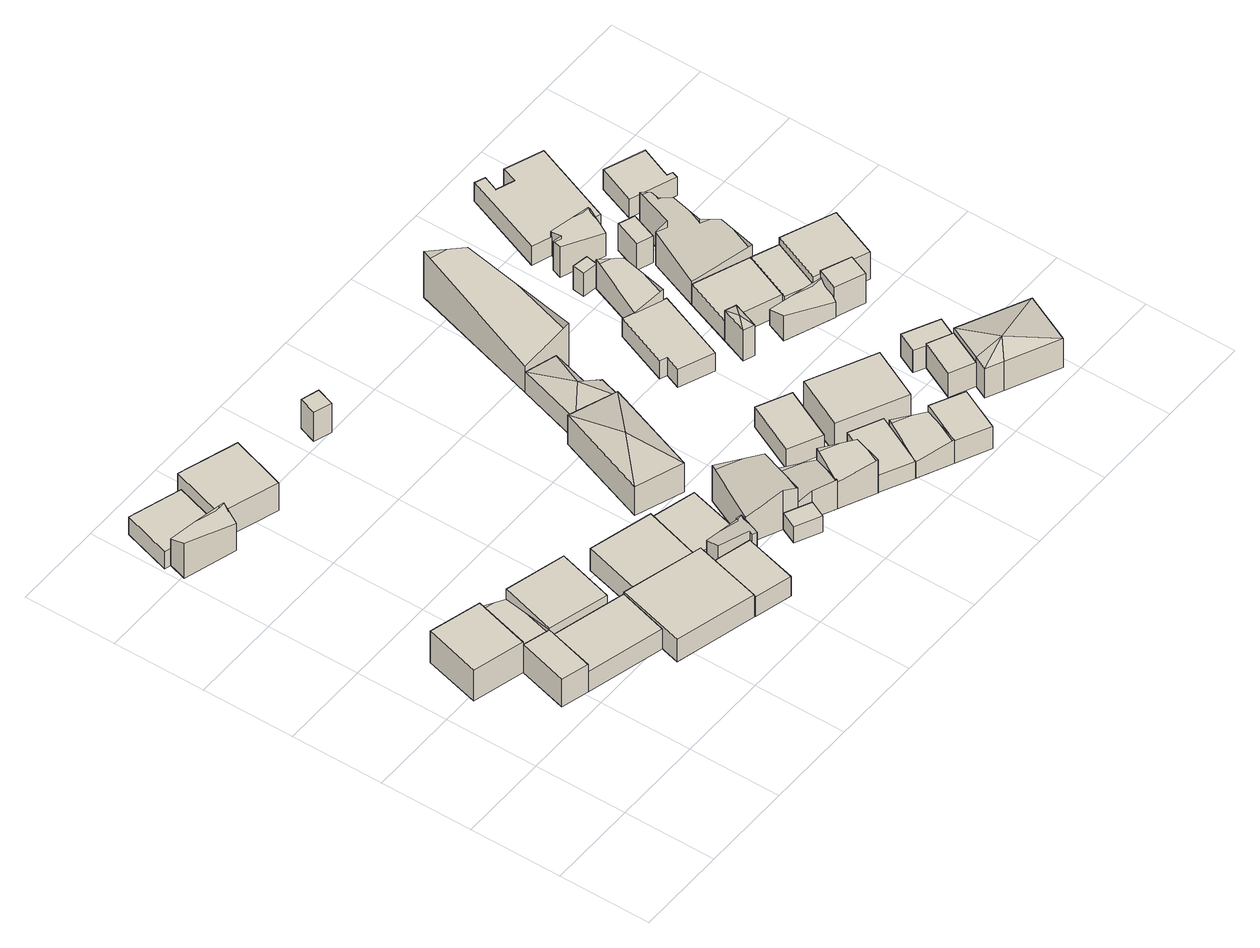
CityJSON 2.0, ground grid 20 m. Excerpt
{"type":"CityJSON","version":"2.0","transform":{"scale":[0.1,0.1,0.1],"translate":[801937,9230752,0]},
"CityObjects":{
"building1":{"type":"Building","attributes":{"Building Type":"Residential","Roof Shape":"shed","Roof Material":"Clay Tile Shingle","Roof Material Code":3,"Roof Direction":"northwest","Building Height":7.88,"Roof Slope":13.3,"Footprint Area":144.54,"Solar PV Capacity Low":18.1,"Solar PV Capacity High":23.77,"Solar Annual Energy Low":26096,"Solar Annual Energy High":34393,"Suitable PV Area":108.05},"geometry":[{"type":"MultiSurface","lod":"2.2","boundaries":[[[0,1,2,3]],[[3,2,4,5]],[[2,1,6,4]],[[1,0,7,6]],[[0,3,5,7]],[[5,4,6,7]]]}]},
"building2":{"type":"Building","attributes":{"Building Type":"Residential","Roof Shape":"shed","Roof Material":"Concrete Aluminum Tile","Roof Material Code":2,"Roof Direction":"northwest","Building Height":7.07,"Roof Slope":13.1,"Footprint Area":67.98,"Solar PV Capacity Low":8.51,"Solar PV Capacity High":11.18,"Solar Annual Energy Low":12274,"Solar Annual Energy High":16176,"Suitable PV Area":50.82},"geometry":[{"type":"MultiSurface","lod":"2.2","boundaries":[[[2,8,9,10]],[[10,9,11,12]],[[9,8,13,11]],[[8,2,14,13]],[[2,10,12,14]],[[12,11,13,14]]]}]},
"building3":{"type":"Building","attributes":{"Building Type":"Residential","Roof Shape":"gable","Roof Material":"Concrete Aluminum Tile","Roof Material Code":2,"Roof Direction":"northwest","Building Height":5.21,"Roof Slope":33.5,"Footprint Area":76.04,"Solar PV Capacity Low":9.52,"Solar PV Capacity High":12.5,"Solar Annual Energy Low":13728,"Solar Annual Energy High":18093,"Suitable PV Area":56.84},"geometry":[{"type":"MultiSurface","lod":"2.2","boundaries":[[[3,2,10,15]],[[15,10,16,17]],[[10,2,18,16]],[[2,3,19,18]],[[3,15,17,19]],[[17,16,18,19]]]}]},
"building4":{"type":"Building","attributes":{"Building Type":"Residential","Roof Shape":"gable","Roof Material":"Concrete Glazed Tile","Roof Material Code":1,"Roof Direction":"northwest","Building Height":6.95,"Roof Slope":34.7,"Footprint Area":46.99,"Solar PV Capacity Low":5.88,"Solar PV Capacity High":7.73,"Solar Annual Energy Low":8484,"Solar Annual Energy High":11182,"Suitable PV Area":35.13},"geometry":[{"type":"MultiSurface","lod":"2.2","boundaries":[[[20,21,22,23,24,25]],[[25,24,26,27]],[[24,23,28,26]],[[23,22,29,28]],[[22,21,30,29]],[[21,20,31,30]],[[20,25,27,31]],[[26,28,29,30,31,27]]]}]},
"building5":{"type":"Building","attributes":{"Building Type":"Residential","Roof Shape":"shed","Roof Material":"Concrete Aluminum Tile","Roof Material Code":2,"Roof Direction":"northwest","Building Height":5.07,"Roof Slope":13.3,"Footprint Area":194.7,"Solar PV Capacity Low":24.38,"Solar PV Capacity High":32.02,"Solar Annual Energy Low":35153,"Solar Annual Energy High":46328,"Suitable PV Area":145.54},"geometry":[{"type":"MultiSurface","lod":"2.2","boundaries":[[[10,9,32,33]],[[33,32,34,35]],[[32,9,36,34]],[[9,10,37,36]],[[10,33,35,37]],[[35,34,36,37]]]}]},
"building6":{"type":"Building","attributes":{"Building Type":"Residential","Roof Shape":"shed","Roof Material":"Concrete Glazed Tile","Roof Material Code":1,"Roof Direction":"northwest","Building Height":4.3,"Roof Slope":12.8,"Footprint Area":129.09,"Solar PV Capacity Low":16.16,"Solar PV Capacity High":21.23,"Solar Annual Energy Low":23306,"Solar Annual Energy High":30716,"Suitable PV Area":96.5},"geometry":[{"type":"MultiSurface","lod":"2.2","boundaries":[[[38,39,22,21,40,41]],[[41,40,42,43]],[[40,21,44,42]],[[21,22,45,44]],[[22,39,46,45]],[[39,38,47,46]],[[38,41,43,47]],[[43,42,44,45,46,47]]]}]},
"building7":{"type":"Building","attributes":{"Building Type":"Residential","Roof Shape":"shed","Roof Material":"Concrete Aluminum Tile","Roof Material Code":2,"Roof Direction":"northwest","Building Height":7.4,"Roof Slope":12.8,"Footprint Area":169.4,"Solar PV Capacity Low":21.21,"Solar PV Capacity High":27.86,"Solar Annual Energy Low":30584,"Solar Annual Energy High":40307,"Suitable PV Area":126.63},"geometry":[{"type":"MultiSurface","lod":"2.2","boundaries":[[[15,10,48,49]],[[49,48,50,51]],[[48,10,52,50]],[[10,15,53,52]],[[15,49,51,53]],[[51,50,52,53]]]}]},
"building8":{"type":"Building","attributes":{"Building Type":"Residential","Roof Shape":"flat","Roof Material":"Clay Tile Shingle","Roof Material Code":3,"Roof Direction":"northwest","Building Height":7.05,"Roof Slope":12.2,"Footprint Area":169.69,"Solar PV Capacity Low":21.25,"Solar PV Capacity High":27.91,"Solar Annual Energy Low":30637,"Solar Annual Energy High":40377,"Suitable PV Area":126.85},"geometry":[{"type":"MultiSurface","lod":"2.2","boundaries":[[[54,20,25,55,56]],[[56,55,57,58]],[[55,25,59,57]],[[25,20,60,59]],[[20,54,61,60]],[[54,56,58,61]],[[58,57,59,60,61]]]}]},
"building9":{"type":"Building","attributes":{"Building Type":"Residential","Roof Shape":"flat","Roof Material":"Concrete Aluminum Tile","Roof Material Code":2,"Roof Direction":"northwest","Building Height":5.84,"Roof Slope":7.5,"Footprint Area":275.67,"Solar PV Capacity Low":34.52,"Solar PV Capacity High":45.33,"Solar Annual Energy Low":49770,"Solar Annual Energy High":65593,"Suitable PV Area":206.06},"geometry":[{"type":"MultiSurface","lod":"2.2","boundaries":[[[33,62,63,64]],[[64,63,65,66]],[[63,62,67,65]],[[62,33,68,67]],[[33,64,66,68]],[[66,65,67,68]]]}]},
"building10":{"type":"Building","attributes":{"Building Type":"Residential","Roof Shape":"shed","Roof Material":"Concrete Glazed Tile","Roof Material Code":1,"Roof Direction":"northwest","Building Height":5.33,"Roof Slope":12.7,"Footprint Area":177.33,"Solar PV Capacity Low":22.2,"Solar PV Capacity High":29.16,"Solar Annual Energy Low":32016,"Solar Annual Energy High":42194,"Suitable PV Area":132.55},"geometry":[{"type":"MultiSurface","lod":"2.2","boundaries":[[[69,70,71,72]],[[72,71,73,74]],[[71,70,75,73]],[[70,69,76,75]],[[69,72,74,76]],[[74,73,75,76]]]}]},
"building11":{"type":"Building","attributes":{"Building Type":"Residential","Roof Shape":"flat","Roof Material":"Concrete Glazed Tile","Roof Material Code":1,"Roof Direction":"northwest","Building Height":5.01,"Roof Slope":11.5,"Footprint Area":98.52,"Solar PV Capacity Low":12.33,"Solar PV Capacity High":16.2,"Solar Annual Energy Low":17787,"Solar Annual Energy High":23441,"Suitable PV Area":73.64},"geometry":[{"type":"MultiSurface","lod":"2.2","boundaries":[[[77,78,79,80,81,82]],[[82,81,83,84]],[[81,80,85,83]],[[80,79,86,85]],[[79,78,87,86]],[[78,77,88,87]],[[77,82,84,88]],[[84,83,85,86,87,88]]]}]},
"building12":{"type":"Building","attributes":{"Building Type":"Residential","Roof Shape":"gable","Roof Material":"Concrete Glazed Tile","Roof Material Code":1,"Roof Direction":"northwest","Building Height":6.88,"Roof Slope":26.4,"Footprint Area":31.28,"Solar PV Capacity Low":3.92,"Solar PV Capacity High":5.14,"Solar Annual Energy Low":5648,"Solar Annual Energy High":7444,"Suitable PV Area":23.38},"geometry":[{"type":"MultiSurface","lod":"2.2","boundaries":[[[89,90,91,77,82,81,92,93]],[[93,92,94,95]],[[92,81,96,94]],[[81,82,97,96]],[[82,77,98,97]],[[77,91,99,98]],[[91,90,100,99]],[[90,89,101,100]],[[89,93,95,101]],[[95,94,96,97,98,99,100,101]]]}]},
"building13":{"type":"Building","attributes":{"Building Type":"Residential","Roof Shape":"flat","Roof Material":"Concrete Aluminum Tile","Roof Material Code":2,"Roof Direction":"northwest","Building Height":4.61,"Roof Slope":9.3,"Footprint Area":127.18,"Solar PV Capacity Low":15.92,"Solar PV Capacity High":20.91,"Solar Annual Energy Low":22961,"Solar Annual Energy High":30261,"Suitable PV Area":95.07},"geometry":[{"type":"MultiSurface","lod":"2.2","boundaries":[[[72,71,91,90,89,102]],[[102,89,103,104]],[[89,90,105,103]],[[90,91,106,105]],[[91,71,107,106]],[[71,72,108,107]],[[72,102,104,108]],[[104,103,105,106,107,108]]]}]},
"building14":{"type":"Building","attributes":{"Building Type":"Residential","Roof Shape":"flat","Roof Material":"Concrete Glazed Tile","Roof Material Code":1,"Roof Direction":"northwest","Building Height":7.5,"Roof Slope":10.4,"Footprint Area":16.03,"Solar PV Capacity Low":2.01,"Solar PV Capacity High":2.64,"Solar Annual Energy Low":2894,"Solar Annual Energy High":3814,"Suitable PV Area":11.98},"geometry":[{"type":"MultiSurface","lod":"2.2","boundaries":[[[109,110,111,112]],[[112,111,113,114]],[[111,110,115,113]],[[110,109,116,115]],[[109,112,114,116]],[[114,113,115,116]]]}]},
"building15":{"type":"Building","attributes":{"Building Type":"Residential","Roof Shape":"flat","Roof Material":"Concrete Aluminum Tile","Roof Material Code":2,"Roof Direction":"northwest","Building Height":4.23,"Roof Slope":12.6,"Footprint Area":23.89,"Solar PV Capacity Low":2.99,"Solar PV Capacity High":3.93,"Solar Annual Energy Low":4313,"Solar Annual Energy High":5684,"Suitable PV Area":17.86},"geometry":[{"type":"MultiSurface","lod":"2.2","boundaries":[[[117,118,119,120,121]],[[121,120,122,123]],[[120,119,124,122]],[[119,118,125,124]],[[118,117,126,125]],[[117,121,123,126]],[[123,122,124,125,126]]]}]},
"building16":{"type":"Building","attributes":{"Building Type":"Residential","Roof Shape":"gable","Roof Material":"Concrete Aluminum Tile","Roof Material Code":2,"Roof Direction":"northwest","Building Height":6.86,"Roof Slope":26.5,"Footprint Area":135.53,"Solar PV Capacity Low":16.97,"Solar PV Capacity High":22.29,"Solar Annual Energy Low":24469,"Solar Annual Energy High":32248,"Suitable PV Area":101.31},"geometry":[{"type":"MultiSurface","lod":"2.2","boundaries":[[[127,128,119,118,129]],[[129,118,130,131]],[[118,119,132,130]],[[119,128,133,132]],[[128,127,134,133]],[[127,129,131,134]],[[131,130,132,133,134]]]}]},
"building17":{"type":"Building","attributes":{"Building Type":"Residential","Roof Shape":"hip","Roof Material":"Concrete Aluminum Tile","Roof Material Code":2,"Roof Direction":"northwest","Building Height":7.53,"Roof Slope":29.1,"Footprint Area":236.61,"Solar PV Capacity Low":29.62,"Solar PV Capacity High":38.91,"Solar Annual Energy Low":42718,"Solar Annual Energy High":56299,"Suitable PV Area":176.86},"geometry":[{"type":"MultiSurface","lod":"2.2","boundaries":[[[135,136,137,138]],[[138,137,139,140]],[[137,136,141,139]],[[136,135,142,141]],[[135,138,140,142]],[[140,139,143]],[[139,141,143]],[[141,142,143]],[[142,140,143]]]}]},
"building18":{"type":"Building","attributes":{"Building Type":"Residential","Roof Shape":"gable","Roof Material":"Concrete Aluminum Tile","Roof Material Code":2,"Roof Direction":"northwest","Building Height":5.52,"Roof Slope":32.7,"Footprint Area":63.44,"Solar PV Capacity Low":7.94,"Solar PV Capacity High":10.43,"Solar Annual Energy Low":11454,"Solar Annual Energy High":15095,"Suitable PV Area":47.42},"geometry":[{"type":"MultiSurface","lod":"2.2","boundaries":[[[144,118,117,145,146]],[[146,145,147,148]],[[145,117,149,147]],[[117,118,150,149]],[[118,144,151,150]],[[144,146,148,151]],[[148,147,149,150,151]]]}]},
"building19":{"type":"Building","attributes":{"Building Type":"Residential","Roof Shape":"gable","Roof Material":"Concrete Aluminum Tile","Roof Material Code":2,"Roof Direction":"northwest","Building Height":6.83,"Roof Slope":29.4,"Footprint Area":65.85,"Solar PV Capacity Low":8.24,"Solar PV Capacity High":10.83,"Solar Annual Energy Low":11888,"Solar Annual Energy High":15667,"Suitable PV Area":49.22},"geometry":[{"type":"MultiSurface","lod":"2.2","boundaries":[[[146,145,152,153]],[[153,152,154,155]],[[152,145,156,154]],[[145,146,157,156]],[[146,153,155,157]],[[155,154,156,157]]]}]},
"building20":{"type":"Building","attributes":{"Building Type":"Residential","Roof Shape":"hip","Roof Material":"Concrete Aluminum Tile","Roof Material Code":2,"Roof Direction":"northwest","Building Height":5.35,"Roof Slope":23.7,"Footprint Area":123.39,"Solar PV Capacity Low":15.45,"Solar PV Capacity High":20.29,"Solar Annual Energy Low":22277,"Solar Annual Energy High":29360,"Suitable PV Area":92.23},"geometry":[{"type":"MultiSurface","lod":"2.2","boundaries":[[[158,159,160,161,162,163]],[[163,162,164,165]],[[162,161,166,164]],[[161,160,167,166]],[[160,159,168,167]],[[159,158,169,168]],[[158,163,165,169]],[[165,164,170]],[[164,166,170]],[[166,167,170]],[[167,168,170]],[[168,169,170]],[[169,165,170]]]}]},
"building21":{"type":"Building","attributes":{"Building Type":"Residential","Roof Shape":"shed","Roof Material":"Concrete Aluminum Tile","Roof Material Code":2,"Roof Direction":"northwest","Building Height":4.38,"Roof Slope":17.8,"Footprint Area":91.91,"Solar PV Capacity Low":11.51,"Solar PV Capacity High":15.12,"Solar Annual Energy Low":16594,"Solar Annual Energy High":21870,"Suitable PV Area":68.7},"geometry":[{"type":"MultiSurface","lod":"2.2","boundaries":[[[171,172,173,174]],[[174,173,175,176]],[[173,172,177,175]],[[172,171,178,177]],[[171,174,176,178]],[[176,175,177,178]]]}]},
"building22":{"type":"Building","attributes":{"Building Type":"Residential","Roof Shape":"shed","Roof Material":"Concrete Aluminum Tile","Roof Material Code":2,"Roof Direction":"northwest","Building Height":4.92,"Roof Slope":13.8,"Footprint Area":94.2,"Solar PV Capacity Low":11.79,"Solar PV Capacity High":15.49,"Solar Annual Energy Low":17007,"Solar Annual Energy High":22414,"Suitable PV Area":70.41},"geometry":[{"type":"MultiSurface","lod":"2.2","boundaries":[[[179,180,181,182]],[[182,181,183,184]],[[181,180,185,183]],[[180,179,186,185]],[[179,182,184,186]],[[184,183,185,186]]]}]},
"building23":{"type":"Building","attributes":{"Building Type":"Residential","Roof Shape":"gable","Roof Material":"Concrete Aluminum Tile","Roof Material Code":2,"Roof Direction":"northwest","Building Height":4.25,"Roof Slope":25.2,"Footprint Area":79.35,"Solar PV Capacity Low":9.94,"Solar PV Capacity High":13.05,"Solar Annual Energy Low":14327,"Solar Annual Energy High":18882,"Suitable PV Area":59.32},"geometry":[{"type":"MultiSurface","lod":"2.2","boundaries":[[[187,173,188,189]],[[189,188,190,191]],[[188,173,192,190]],[[173,187,193,192]],[[187,189,191,193]],[[191,190,192,193]]]}]},
"building24":{"type":"Building","attributes":{"Building Type":"Residential","Roof Shape":"gable","Roof Material":"Concrete Aluminum Tile","Roof Material Code":2,"Roof Direction":"northwest","Building Height":6.72,"Roof Slope":33,"Footprint Area":302.23,"Solar PV Capacity Low":37.84,"Solar PV Capacity High":49.7,"Solar Annual Energy Low":54566,"Solar Annual Energy High":71913,"Suitable PV Area":225.92},"geometry":[{"type":"MultiSurface","lod":"2.2","boundaries":[[[194,160,195,196]],[[196,195,197,198]],[[195,160,199,197]],[[160,194,200,199]],[[194,196,198,200]],[[198,197,199,200]]]}]},
"building25":{"type":"Building","attributes":{"Building Type":"Residential","Roof Shape":"flat","Roof Material":"Concrete Aluminum Tile","Roof Material Code":2,"Roof Direction":"northwest","Building Height":7.78,"Roof Slope":14,"Footprint Area":190.04,"Solar PV Capacity Low":23.79,"Solar PV Capacity High":31.25,"Solar Annual Energy Low":34311,"Solar Annual Energy High":45220,"Suitable PV Area":142.06},"geometry":[{"type":"MultiSurface","lod":"2.2","boundaries":[[[201,202,203,204]],[[204,203,205,206]],[[203,202,207,205]],[[202,201,208,207]],[[201,204,206,208]],[[206,205,207,208]]]}]},
"building26":{"type":"Building","attributes":{"Building Type":"Residential","Roof Shape":"shed","Roof Material":"Concrete Aluminum Tile","Roof Material Code":2,"Roof Direction":"northwest","Building Height":5.74,"Roof Slope":13,"Footprint Area":78.39,"Solar PV Capacity Low":9.81,"Solar PV Capacity High":12.89,"Solar Annual Energy Low":14153,"Solar Annual Energy High":18652,"Suitable PV Area":58.6},"geometry":[{"type":"MultiSurface","lod":"2.2","boundaries":[[[189,188,209,210]],[[210,209,211,212]],[[209,188,213,211]],[[188,189,214,213]],[[189,210,212,214]],[[212,211,213,214]]]}]},
"building27":{"type":"Building","attributes":{"Building Type":"Residential","Roof Shape":"flat","Roof Material":"Concrete Glazed Tile","Roof Material Code":1,"Roof Direction":"northwest","Building Height":4.7,"Roof Slope":11.2,"Footprint Area":150.93,"Solar PV Capacity Low":18.9,"Solar PV Capacity High":24.82,"Solar Annual Energy Low":27250,"Solar Annual Energy High":35913,"Suitable PV Area":112.82},"geometry":[{"type":"MultiSurface","lod":"2.2","boundaries":[[[215,216,217,218,219,220]],[[220,219,221,222]],[[219,218,223,221]],[[218,217,224,223]],[[217,216,225,224]],[[216,215,226,225]],[[215,220,222,226]],[[222,221,223,224,225,226]]]}]},
"building28":{"type":"Building","attributes":{"Building Type":"Residential","Roof Shape":"hip","Roof Material":"Concrete Glazed Tile","Roof Material Code":1,"Roof Direction":"northwest","Building Height":7.94,"Roof Slope":25.6,"Footprint Area":15.56,"Solar PV Capacity Low":1.95,"Solar PV Capacity High":2.56,"Solar Annual Energy Low":2810,"Solar Annual Energy High":3703,"Suitable PV Area":11.63},"geometry":[{"type":"MultiSurface","lod":"2.2","boundaries":[[[227,228,229,230]],[[230,229,231,232]],[[229,228,233,231]],[[228,227,234,233]],[[227,230,232,234]],[[232,231,235]],[[231,233,235]],[[233,234,235]],[[234,232,235]]]}]},
"building29":{"type":"Building","attributes":{"Building Type":"Residential","Roof Shape":"gable","Roof Material":"Concrete Aluminum Tile","Roof Material Code":2,"Roof Direction":"northwest","Building Height":4.7,"Roof Slope":34.9,"Footprint Area":77.44,"Solar PV Capacity Low":9.7,"Solar PV Capacity High":12.74,"Solar Annual Energy Low":13982,"Solar Annual Energy High":18427,"Suitable PV Area":57.89},"geometry":[{"type":"MultiSurface","lod":"2.2","boundaries":[[[236,237,238,239]],[[239,238,240,241]],[[238,237,242,240]],[[237,236,243,242]],[[236,239,241,243]],[[241,240,242,243]]]}]},
"building30":{"type":"Building","attributes":{"Building Type":"Residential","Roof Shape":"shed","Roof Material":"Concrete Glazed Tile","Roof Material Code":1,"Roof Direction":"northwest","Building Height":5.99,"Roof Slope":17.8,"Footprint Area":9.03,"Solar PV Capacity Low":1.13,"Solar PV Capacity High":1.49,"Solar Annual Energy Low":1631,"Solar Annual Energy High":2149,"Suitable PV Area":6.75},"geometry":[{"type":"MultiSurface","lod":"2.2","boundaries":[[[244,245,246,247]],[[247,246,248,249]],[[246,245,250,248]],[[245,244,251,250]],[[244,247,249,251]],[[249,248,250,251]]]}]},
"building31":{"type":"Building","attributes":{"Building Type":"Residential","Roof Shape":"shed","Roof Material":"Concrete Aluminum Tile","Roof Material Code":2,"Roof Direction":"northwest","Building Height":6.15,"Roof Slope":11,"Footprint Area":48.41,"Solar PV Capacity Low":6.06,"Solar PV Capacity High":7.96,"Solar Annual Energy Low":8740,"Solar Annual Energy High":11519,"Suitable PV Area":36.19},"geometry":[{"type":"MultiSurface","lod":"2.2","boundaries":[[[252,253,254,255]],[[255,254,256,257]],[[254,253,258,256]],[[253,252,259,258]],[[252,255,257,259]],[[257,256,258,259]]]}]},
"building32":{"type":"Building","attributes":{"Building Type":"Residential","Roof Shape":"shed","Roof Material":"Concrete Glazed Tile","Roof Material Code":1,"Roof Direction":"northwest","Building Height":5.59,"Roof Slope":12.4,"Footprint Area":38.95,"Solar PV Capacity Low":4.88,"Solar PV Capacity High":6.4,"Solar Annual Energy Low":7031,"Solar Annual Energy High":9267,"Suitable PV Area":29.11},"geometry":[{"type":"MultiSurface","lod":"2.2","boundaries":[[[260,261,254,253,262,263]],[[263,262,264,265]],[[262,253,266,264]],[[253,254,267,266]],[[254,261,268,267]],[[261,260,269,268]],[[260,263,265,269]],[[265,264,266,267,268,269]]]}]},
"building33":{"type":"Building","attributes":{"Building Type":"Residential","Roof Shape":"shed","Roof Material":"Concrete Aluminum Tile","Roof Material Code":2,"Roof Direction":"northwest","Building Height":5.01,"Roof Slope":14.3,"Footprint Area":141.27,"Solar PV Capacity Low":17.69,"Solar PV Capacity High":23.23,"Solar Annual Energy Low":25505,"Solar Annual Energy High":33614,"Suitable PV Area":105.6},"geometry":[{"type":"MultiSurface","lod":"2.2","boundaries":[[[270,227,271,272]],[[272,271,273,274]],[[271,227,275,273]],[[227,270,276,275]],[[270,272,274,276]],[[274,273,275,276]]]}]},
"building34":{"type":"Building","attributes":{"Building Type":"Residential","Roof Shape":"gable","Roof Material":"Concrete Glazed Tile","Roof Material Code":1,"Roof Direction":"northwest","Building Height":4.03,"Roof Slope":32.4,"Footprint Area":52.64,"Solar PV Capacity Low":6.59,"Solar PV Capacity High":8.66,"Solar Annual Energy Low":9504,"Solar Annual Energy High":12526,"Suitable PV Area":39.35},"geometry":[{"type":"MultiSurface","lod":"2.2","boundaries":[[[277,278,279,280]],[[280,279,281,282]],[[279,278,283,281]],[[278,277,284,283]],[[277,280,282,284]],[[282,281,283,284]]]}]},
"building35":{"type":"Building","attributes":{"Building Type":"Residential","Roof Shape":"gable","Roof Material":"Concrete Aluminum Tile","Roof Material Code":2,"Roof Direction":"northwest","Building Height":5.98,"Roof Slope":31.4,"Footprint Area":51.69,"Solar PV Capacity Low":6.47,"Solar PV Capacity High":8.5,"Solar Annual Energy Low":9332,"Solar Annual Energy High":12299,"Suitable PV Area":38.64},"geometry":[{"type":"MultiSurface","lod":"2.2","boundaries":[[[285,286,287,288,289,290,291,292]],[[292,291,293,294]],[[291,290,295,293]],[[290,289,296,295]],[[289,288,297,296]],[[288,287,298,297]],[[287,286,299,298]],[[286,285,300,299]],[[285,292,294,300]],[[294,293,295,296,297,298,299,300]]]}]},
"building36":{"type":"Building","attributes":{"Building Type":"Residential","Roof Shape":"hip","Roof Material":"Concrete Aluminum Tile","Roof Material Code":2,"Roof Direction":"northwest","Building Height":7.5,"Roof Slope":26,"Footprint Area":189.95,"Solar PV Capacity Low":23.78,"Solar PV Capacity High":31.24,"Solar Annual Energy Low":34295,"Solar Annual Energy High":45198,"Suitable PV Area":141.99},"geometry":[{"type":"MultiSurface","lod":"2.2","boundaries":[[[253,252,301,302,303,304]],[[304,303,305,306]],[[303,302,307,305]],[[302,301,308,307]],[[301,252,309,308]],[[252,253,310,309]],[[253,304,306,310]],[[306,305,311]],[[305,307,311]],[[307,308,311]],[[308,309,311]],[[309,310,311]],[[310,306,311]]]}]},
"building37":{"type":"Building","attributes":{"Building Type":"Residential","Roof Shape":"shed","Roof Material":"Concrete Glazed Tile","Roof Material Code":1,"Roof Direction":"northwest","Building Height":6.83,"Roof Slope":11.2,"Footprint Area":22.07,"Solar PV Capacity Low":2.76,"Solar PV Capacity High":3.63,"Solar Annual Energy Low":3985,"Solar Annual Energy High":5252,"Suitable PV Area":16.5},"geometry":[{"type":"MultiSurface","lod":"2.2","boundaries":[[[312,313,314,315]],[[315,314,316,317]],[[314,313,318,316]],[[313,312,319,318]],[[312,315,317,319]],[[317,316,318,319]]]}]},
"building38":{"type":"Building","attributes":{"Building Type":"Residential","Roof Shape":"shed","Roof Material":"Concrete Aluminum Tile","Roof Material Code":2,"Roof Direction":"northwest","Building Height":5.24,"Roof Slope":18.9,"Footprint Area":70.6,"Solar PV Capacity Low":8.84,"Solar PV Capacity High":11.61,"Solar Annual Energy Low":12746,"Solar Annual Energy High":16798,"Suitable PV Area":52.77},"geometry":[{"type":"MultiSurface","lod":"2.2","boundaries":[[[320,321,322,323]],[[323,322,324,325]],[[322,321,326,324]],[[321,320,327,326]],[[320,323,325,327]],[[325,324,326,327]]]}]},
"building39":{"type":"Building","attributes":{"Building Type":"Residential","Roof Shape":"gable","Roof Material":"Clay Tile Shingle","Roof Material Code":3,"Roof Direction":"northwest","Building Height":6.09,"Roof Slope":33.4,"Footprint Area":194.1,"Solar PV Capacity Low":24.3,"Solar PV Capacity High":31.92,"Solar Annual Energy Low":35043,"Solar Annual Energy High":46184,"Suitable PV Area":145.09},"geometry":[{"type":"MultiSurface","lod":"2.2","boundaries":[[[328,329,330,331,332,333,334,270,272,335]],[[335,272,336,337]],[[272,270,338,336]],[[270,334,339,338]],[[334,333,340,339]],[[333,332,341,340]],[[332,331,342,341]],[[331,330,343,342]],[[330,329,344,343]],[[329,328,345,344]],[[328,335,337,345]],[[337,336,338,339,340,341,342,343,344,345]]]}]},
"building40":{"type":"Building","attributes":{"Building Type":"Residential","Roof Shape":"shed","Roof Material":"Concrete Glazed Tile","Roof Material Code":1,"Roof Direction":"northwest","Building Height":7.69,"Roof Slope":13.6,"Footprint Area":32.57,"Solar PV Capacity Low":4.08,"Solar PV Capacity High":5.36,"Solar Annual Energy Low":5881,"Solar Annual Energy High":7751,"Suitable PV Area":24.35},"geometry":[{"type":"MultiSurface","lod":"2.2","boundaries":[[[346,347,348,349]],[[349,348,350,351]],[[348,347,352,350]],[[347,346,353,352]],[[346,349,351,353]],[[351,350,352,353]]]}]},
"building41":{"type":"Building","attributes":{"Building Type":"Residential","Roof Shape":"flat","Roof Material":"Concrete Aluminum Tile","Roof Material Code":2,"Roof Direction":"northwest","Building Height":4.8,"Roof Slope":5.5,"Footprint Area":270.56,"Solar PV Capacity Low":33.88,"Solar PV Capacity High":44.49,"Solar Annual Energy Low":48847,"Solar Annual Energy High":64377,"Suitable PV Area":202.24},"geometry":[{"type":"MultiSurface","lod":"2.2","boundaries":[[[354,355,356,357,358,359,360,285,292,291,290,361]],[[361,290,362,363]],[[290,291,364,362]],[[291,292,365,364]],[[292,285,366,365]],[[285,360,367,366]],[[360,359,368,367]],[[359,358,369,368]],[[358,357,370,369]],[[357,356,371,370]],[[356,355,372,371]],[[355,354,373,372]],[[354,361,363,373]],[[363,362,364,365,366,367,368,369,370,371,372,373]]]}]},
"building42":{"type":"Building","attributes":{"Building Type":"Residential","Roof Shape":"shed","Roof Material":"Concrete Aluminum Tile","Roof Material Code":2,"Roof Direction":"northwest","Building Height":7.01,"Roof Slope":10.2,"Footprint Area":140.19,"Solar PV Capacity Low":17.55,"Solar PV Capacity High":23.05,"Solar Annual Energy Low":25309,"Solar Annual Energy High":33356,"Suitable PV Area":104.79},"geometry":[{"type":"MultiSurface","lod":"2.2","boundaries":[[[323,322,374,375]],[[375,374,376,377]],[[374,322,378,376]],[[322,323,379,378]],[[323,375,377,379]],[[377,376,378,379]]]}]},
"building43":{"type":"Building","attributes":{"Building Type":"Residential","Roof Shape":"shed","Roof Material":"Clay Tile Shingle","Roof Material Code":3,"Roof Direction":"northwest","Building Height":4.68,"Roof Slope":19.7,"Footprint Area":80.83,"Solar PV Capacity Low":10.12,"Solar PV Capacity High":13.29,"Solar Annual Energy Low":14594,"Solar Annual Energy High":19233,"Suitable PV Area":60.42},"geometry":[{"type":"MultiSurface","lod":"2.2","boundaries":[[[380,381,382,383,384,385]],[[385,384,386,387]],[[384,383,388,386]],[[383,382,389,388]],[[382,381,390,389]],[[381,380,391,390]],[[380,385,387,391]],[[387,386,388,389,390,391]]]}]}
},
"vertices":[
[100,510,0],[68,389,0],[179,359,0],[211,480,0],[179,359,79],[211,480,81],[68,389,79],[100,510,82],
[150,251,0],[209,235,0],[238,343,0],[209,235,71],[238,343,72],[150,251,71],[179,359,73],
[270,464,0],[238,343,71],[270,464,52],[179,359,52],[211,480,71],
[123,1002,0],[69,1020,0],[22,1035,0],[10,996,0],[123,962,0],[134,998,0],[123,962,69],[134,998,92],[10,996,90],[22,1035,69],[69,1020,79],[123,1002,90],
[377,191,0],[406,299,0],[377,191,51],[406,299,53],[209,235,52],[238,343,54],
[40,1143,0],[8,1039,0],[122,1004,0],[153,1108,0],[122,1004,43],[153,1108,45],[69,1020,43],[22,1035,44],[8,1039,44],[40,1143,46],
[369,309,0],[401,430,0],[369,309,74],[401,430,77],[238,343,75],[270,464,78],
[162,1122,0],[250,960,0],[289,1080,0],[250,960,71],[289,1080,71],[134,998,71],[123,1002,71],[162,1122,71],
[366,150,0],[540,104,0],[579,253,0],[540,104,58],[579,253,58],[366,150,58],[406,299,58],
[460,414,0],[428,293,0],[564,257,0],[597,378,0],[564,257,53],[597,378,56],[428,293,54],[460,414,57],
[582,216,0],[573,218,0],[543,103,0],[623,82,0],[652,190,0],[654,197,0],[652,190,50],[654,197,50],[623,82,50],[543,103,50],[573,218,50],[582,216,50],
[664,235,0],[663,231,0],[592,249,0],[662,187,0],[675,232,0],[662,187,69],[675,232,77],[652,190,70],[654,197,73],[582,216,82],[592,249,69],[663,231,77],[664,235,75],
[695,352,0],[664,235,46],[695,352,46],[663,231,46],[592,249,46],[564,257,46],[597,378,46],
[442,1050,0],[429,1012,0],[467,999,0],[480,1038,0],[467,999,75],[480,1038,75],[429,1012,75],[442,1050,75],
[805,167,0],[778,180,0],[751,193,0],[734,157,0],[788,131,0],[734,157,42],[788,131,42],[751,193,42],[778,180,42],[805,167,42],
[733,339,0],[680,226,0],[831,293,0],[778,180,93],[831,293,69],[751,193,101],[680,226,69],[733,339,92],
[695,636,0],[620,431,0],[722,394,0],[797,599,0],[722,394,75],[797,599,75],[620,431,75],[695,636,75],[708,515,92],
[811,251,0],[851,145,0],[885,216,0],[851,145,74],[885,216,55],[805,167,71],[778,180,55],[811,251,74],
[927,109,0],[961,180,0],[927,109,85],[961,180,68],[851,145,68],[885,216,85],
[795,660,0],[823,755,0],[755,776,0],[711,630,0],[807,601,0],[822,652,0],[807,601,53],[822,652,53],[711,630,53],[755,776,53],[823,755,53],[795,660,53],[785,679,63],
[980,217,0],[928,109,0],[997,76,0],[1049,185,0],[997,76,44],[1049,185,47],[928,109,45],[980,217,48],
[930,388,0],[878,279,0],[949,246,0],[1001,355,0],[949,246,49],[1001,355,51],[878,279,50],[930,388,52],
[1040,166,0],[1069,42,0],[1112,132,0],[1069,42,61],[1112,132,43],[997,76,43],[1040,166,61],
[842,1067,0],[850,747,0],[938,1038,0],[850,747,118],[938,1038,67],[755,776,67],[842,1067,118],
[1014,340,0],[961,231,0],[1102,163,0],[1155,272,0],[1102,163,78],[1155,272,78],[961,231,78],[1014,340,78],
[1141,8,0],[1183,98,0],[1141,8,57],[1183,98,59],[1069,42,58],[1112,132,60],
[1063,683,0],[974,718,0],[927,599,0],[942,593,0],[929,560,0],[1003,530,0],[929,560,47],[1003,530,47],[942,593,47],[927,599,47],[974,718,47],[1063,683,47],
[1075,561,0],[1053,504,0],[1077,495,0],[1098,552,0],[1077,495,79],[1098,552,79],[1053,504,79],[1075,561,79],[1076,528,84],
[1044,827,0],[998,707,0],[1055,685,0],[1100,806,0],[1055,685,75],[1100,806,47],[998,707,47],[1044,827,76],
[1018,860,0],[1014,834,0],[1048,829,0],[1052,854,0],[1048,829,60],[1052,854,61],[1014,834,60],[1018,860,61],
[1250,125,0],[1286,202,0],[1235,226,0],[1198,149,0],[1235,226,63],[1198,149,62],[1286,202,63],[1250,125,62],
[1211,239,0],[1211,238,0],[1306,244,0],[1231,280,0],[1306,244,57],[1231,280,58],[1286,202,56],[1235,226,56],[1211,238,57],[1211,239,57],
[1113,663,0],[1196,515,0],[1235,617,0],[1196,515,50],[1235,617,53],[1075,561,51],[1113,663,54],
[1155,519,0],[1138,475,0],[1242,434,0],[1260,477,0],[1242,434,40],[1260,477,64],[1138,475,64],[1155,519,40],
[1064,942,0],[1053,912,0],[1036,918,0],[1028,897,0],[1121,862,0],[1140,912,0],[1142,917,0],[1065,945,0],[1142,917,76],[1065,945,60],[1140,912,78],[1121,862,60],[1028,897,79],[1036,918,75],[1053,912,78],[1064,942,62],
[1236,95,0],[1272,78,0],[1382,26,0],[1432,132,0],[1382,26,75],[1432,132,75],[1272,78,75],[1236,95,75],[1250,125,75],[1286,202,75],[1310,110,91],
[1146,853,0],[1125,796,0],[1159,783,0],[1180,840,0],[1159,783,68],[1180,840,69],[1125,796,68],[1146,853,69],
[1230,616,0],[1188,509,0],[1244,486,0],[1287,594,0],[1244,486,52],[1287,594,55],[1188,509,53],[1230,616,56],
[1229,730,0],[1259,810,0],[1227,822,0],[1235,843,0],[1212,852,0],[1180,767,0],[1156,776,0],[1271,713,0],[1235,617,83],[1271,713,61],[1113,663,61],[1156,776,86],[1180,767,100],[1212,852,96],[1235,843,82],[1227,822,87],[1259,810,68],[1229,730,86],
[1258,481,0],[1240,436,0],[1303,411,0],[1321,456,0],[1303,411,77],[1321,456,78],[1240,436,77],[1258,481,79],
[1233,1083,0],[1152,1114,0],[1140,1081,0],[1102,1095,0],[1115,1128,0],[1093,1137,0],[1023,957,0],[1163,904,0],[1140,912,48],[1163,904,48],[1142,917,48],[1065,945,48],[1064,942,48],[1023,957,48],[1093,1137,48],[1115,1128,48],[1102,1095,48],[1140,1081,48],[1152,1114,48],[1233,1083,48],
[1357,441,0],[1400,549,0],[1357,441,70],[1400,549,72],[1244,486,71],[1287,594,73],
[1315,867,0],[1341,934,0],[1255,966,0],[1224,885,0],[1322,849,0],[1327,863,0],[1322,849,47],[1327,863,47],[1224,885,48],[1255,966,51],[1341,934,50],[1315,867,47]
]}
